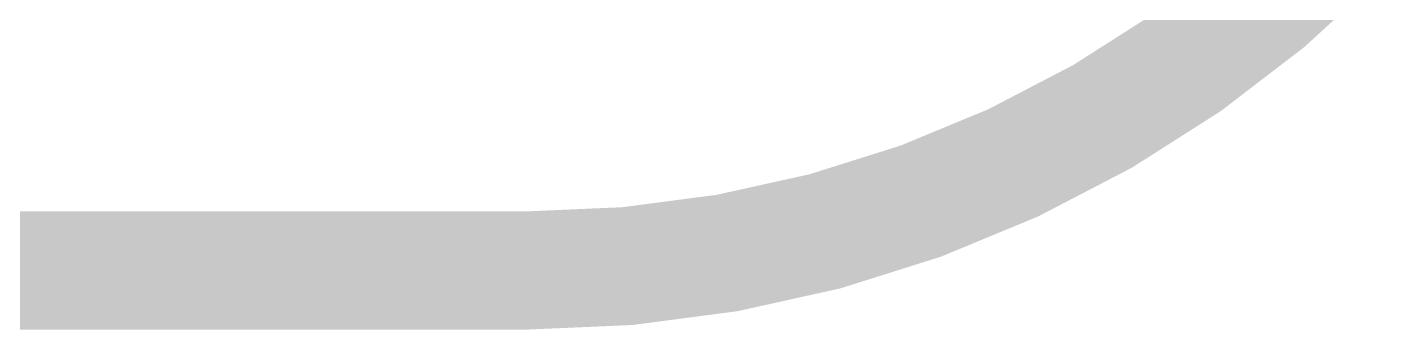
# Model space of a CAD drawing. Header units: inches. Extents: x -17 to 443, y -40 to 218.
# Drawn here: x 113.374 to 116.32, y 136.758 to 137.407 of the extents above; entities that cross this region are included whole.
import ezdxf

# ---------------------------------------------------------------- set-up
doc = ezdxf.new("R2010")
doc.units = ezdxf.units.IN
doc.layers.add('Board Outline', color=216, linetype='Continuous')
doc.layers.add('Fabrication', color=76, linetype='Continuous')

msp = doc.modelspace()

# ---------------------------------------------------------------- linework, layer by layer
at = {"layer": 'Board Outline'}
for points in [[(116.1927572, 137.60765976, 0.127, 0.127, -0.198912367379658), (114.44713204, 136.88459796, 0.127, 0.127, 0)], [(112.62690708, 136.88459796, 0.127, 0.127, 0), (113.64290708, 136.88459796, 0.127, 0.127, 0)], [(113.64290708, 136.88459796, 0.127, 0.127, 0), (114.44713204, 136.88459796, 0.127, 0.127, 0)]]:
    msp.add_lwpolyline(points, format="xyseb", dxfattribs=at)
for points in [[(113.61115708, 136.88459796, 0.0635, 0.0635, 1), (113.67465708, 136.88459796, 0.0635, 0.0635, 1)], [(113.61115708, 136.88459796, 0.0635, 0.0635, 1), (113.67465708, 136.88459796, 0.0635, 0.0635, 1)], [(114.41538204, 136.88459796, 0.0635, 0.0635, 1), (114.47888204, 136.88459796, 0.0635, 0.0635, 1)], [(114.41538204, 136.88459796, 0.0635, 0.0635, 1), (114.47888204, 136.88459796, 0.0635, 0.0635, 1)]]:
    msp.add_lwpolyline(points, format="xyseb", close=True, dxfattribs=at)
at = {"layer": 'Fabrication'}
for points in [[(116.1927572, 137.60765976, 0.254, 0.254, -0.198912367379658), (114.44713204, 136.88459796, 0.254, 0.254, 0)], [(112.62690708, 136.88459796, 0.254, 0.254, 0), (113.64290708, 136.88459796, 0.254, 0.254, 0)], [(113.64290708, 136.88459796, 0.254, 0.254, 0), (114.44713204, 136.88459796, 0.254, 0.254, 0)]]:
    msp.add_lwpolyline(points, format="xyseb", dxfattribs=at)
for points in [[(113.57940708, 136.88459796, 0.127, 0.127, 1), (113.70640708, 136.88459796, 0.127, 0.127, 1)], [(113.57940708, 136.88459796, 0.127, 0.127, 1), (113.70640708, 136.88459796, 0.127, 0.127, 1)], [(114.38363204, 136.88459796, 0.127, 0.127, 1), (114.51063204, 136.88459796, 0.127, 0.127, 1)], [(114.38363204, 136.88459796, 0.127, 0.127, 1), (114.51063204, 136.88459796, 0.127, 0.127, 1)]]:
    msp.add_lwpolyline(points, format="xyseb", close=True, dxfattribs=at)

doc.saveas('drawing.dxf')
